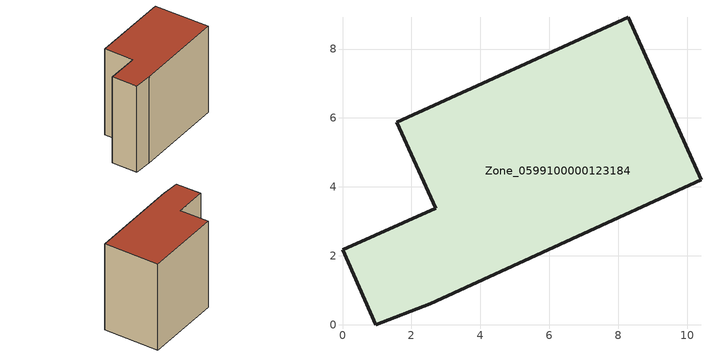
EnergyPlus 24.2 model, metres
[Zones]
Zone_0599100000123184
 floor ground (C_G): 8.29,8.92 10.4,4.21 2.55,0.61 0.97,0 0,2.17 2.7,3.38 1.57,5.88 z3.19
 wall outside (C_F): 0,2.17 0.97,0 2.55,0.61 10.4,4.21 8.29,8.92 1.57,5.88 2.7,3.38 0,2.17 z3.19:11.6
 roof outside (C_R): 8.29,8.92 1.57,5.88 2.7,3.38 0,2.17 0.97,0 2.55,0.61 10.4,4.21 z11.6
[BUILDING]
Pand.0599100000123184: North Axis=0; Terrain=City; Loads Convergence Tolerance Value=0.04; Temperature Convergence Tolerance Value=0.4; Solar Distribution=FullExterior; Maximum Number of Warmup Days=25; Minimum Number of Warmup Days=1
[Site:Location]
Rotterdam.The.Hague.AP_ZH_NLD Design_Conditions: Latitude=51.96; Longitude=4.45; Time Zone=1; Elevation=-4.5
[SITE:GROUNDTEMPERATURE:BUILDINGSURFACE]
18, 18, 18, 18, 18, 18, 18, 18, 18, 18, 18, 18
[MATERIAL] Thermal Absorptance=0.9; Solar Absorptance=0.7; Visible Absorptance=0.7
Name | Roughness | Thickness | Conductivity | Density | Specific Heat
G.TI.1946 | MediumSmooth | 0.15 | 1 | 540 | 1210
F.TI.1946 | Rough | 0.3 | 0.857143 | 1920 | 840
R.TI.1946 | MediumRough | 0.2 | 0.1 | 1500 | 1000
[CONSTRUCTION]
C_G: G.TI.1946
C_F: F.TI.1946
C_R: R.TI.1946
[ZONE]
Zone_0599100000123184: Type=1; Multiplier=1; Ceiling Height=Autocalculate; Volume=Autocalculate; Floor Area=autocalculate; Part of Total Floor Area=Yes
[ZONEINFILTRATION:DESIGNFLOWRATE]
Infil_Zone_0599100000123184: Zone or ZoneList or Space or SpaceList=Zone_0599100000123184; Schedule=AlwaysOn; Design Flow Rate Calculation Method=Flow/Area; Flow Rate per Floor Area=0.003; Constant Term Coefficient=1; Temperature Term Coefficient=0; Velocity Term Coefficient=0; Velocity Squared Term Coefficient=0
[HVACTEMPLATE:ZONE:IDEALLOADSAIRSYSTEM]
Zone_0599100000123184: Maximum Heating Supply Air Temperature=50; Minimum Cooling Supply Air Temperature=13; Maximum Heating Supply Air Humidity Ratio=0.0156; Minimum Cooling Supply Air Humidity Ratio=0.0077; Heating Limit=NoLimit; Cooling Limit=NoLimit; Dehumidification Control Type=ConstantSensibleHeatRatio; Cooling Sensible Heat Ratio=0.7; Dehumidification Setpoint=60; Humidification Control Type=None; Humidification Setpoint=30; Outdoor Air Method=None; Outdoor Air Flow Rate per Person=0.00944; Outdoor Air Flow Rate per Zone Floor Area=0; Outdoor Air Flow Rate per Zone=0; Demand Controlled Ventilation Type=None; Outdoor Air Economizer Type=NoEconomizer; Heat Recovery Type=None; Sensible Heat Recovery Effectiveness=0.7; Latent Heat Recovery Effectiveness=0.65
[ZONECONTROL:THERMOSTAT]
ThermostatControl_Zone_0599100000123184: Zone or ZoneList=Zone_0599100000123184; Control Type Schedule=DualSetpointControlType; Control 1=Thermostat_Zone_0599100000123184; Temperature Difference Between Cutout And Setpoint=0
[THERMOSTATSETPOINT:DUALSETPOINT]
Thermostat_Zone_0599100000123184: Heating Setpoint Temperature Schedule=HeatingSetpoint_Zone_0599100000123184; Cooling Setpoint Temperature Schedule=CoolingSetpoint_Zone_0599100000123184
[SCHEDULE:COMPACT]
HeatingSetpoint_Zone_0599100000123184: Through: 12/31, For: AllDays, Until: 24:00, 21
CoolingSetpoint_Zone_0599100000123184: Through: 12/31, For: AllDays, Until: 24:00, 24
DualSetpointControlType: Through: 12/31, For: AllDays, Until: 24:00, 4
AlwaysOn: Through: 12/31, For: AllDays, Until: 24:00, 1
